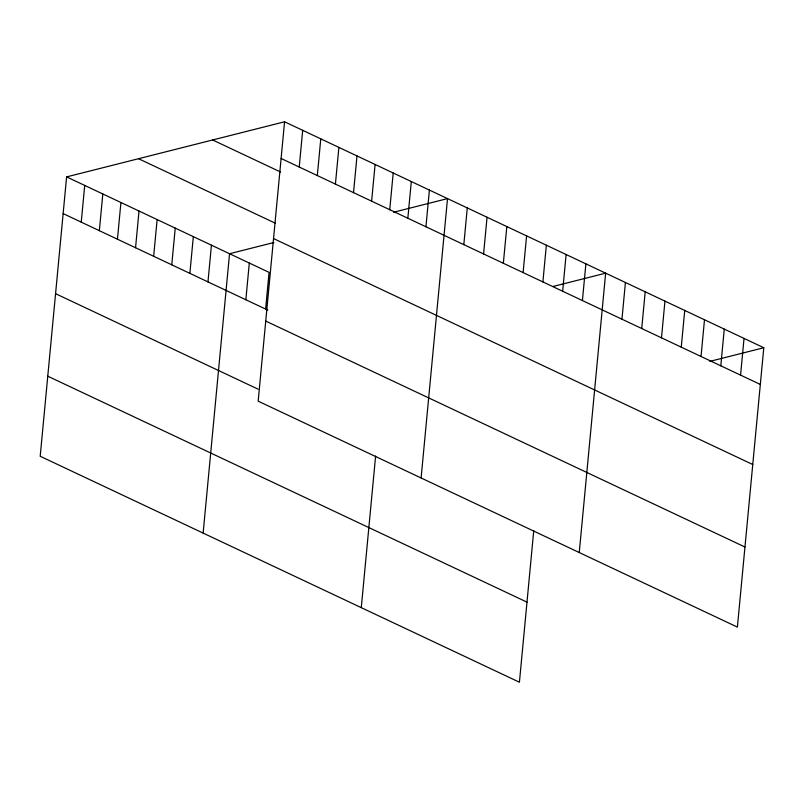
<?xml version="1.0" encoding="UTF-8"?>
<svg xmlns="http://www.w3.org/2000/svg" width="804" height="804" viewBox="0 0 804 804"><rect width="100%" height="100%" fill="white"/><g stroke="black" fill="none" stroke-linecap="round" stroke-linejoin="round"><path stroke-width="1.21" d="M284.576 121.786L258.174 401.156L737.389 627.1L763.8 347.73L284.576 121.786L66.611 176.9L40.2 456.27L519.424 682.214L533.755 530.55M81.244 222.135L84.711 185.433M99.344 230.678L102.811 193.965M117.454 239.21L120.922 202.507M135.554 247.743L139.022 211.04M153.654 256.285L157.132 219.572M171.765 264.817L175.232 228.115M189.865 273.35L193.332 236.647M207.965 281.892L211.442 245.18M203.131 533.092L229.542 253.722L273.903 242.506M245.843 299.741L249.31 263.039M265.611 309.068L269.079 272.365L66.611 176.9M299.219 167.031L302.686 130.318M317.319 175.563L320.786 138.861M335.419 184.096L338.886 147.393M353.529 192.638L356.996 155.926M371.629 201.171L375.096 164.468M389.729 209.703L393.206 173.001M361.277 607.653L375.619 455.989M407.839 218.246L411.306 181.533M425.939 226.778L429.406 190.076M421.105 477.978L447.516 198.608L393.568 212.246M463.818 244.637L467.285 207.924M483.576 253.953L487.053 217.251M503.344 263.27L506.821 226.567M523.113 272.596L526.59 235.894M542.881 281.913L546.358 245.21M562.649 291.239L566.116 254.526M582.418 300.555L585.885 263.853M579.252 552.539L605.653 273.169L552.911 286.505M621.954 319.198L625.422 282.495M641.723 328.514L645.19 291.812M661.491 337.841L664.958 301.128M681.259 347.157L684.727 310.455M701.028 356.473L704.495 319.771M720.796 365.8L724.263 329.097M740.564 375.116L744.032 338.414M709.852 361.378L763.8 347.73M281.109 158.488L760.333 384.443M212.648 139.976L280.536 171.986M138.539 158.71L275.45 223.261M273.541 238.567L752.765 464.521M63.134 213.603L267.802 310.103M265.742 321.077L744.966 547.021M55.566 293.681L258.044 389.146M47.768 376.192L526.992 602.136"/></g></svg>
